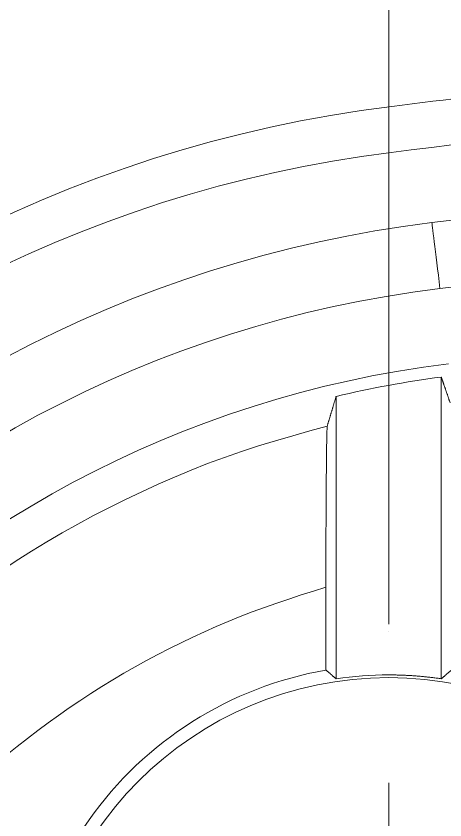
# Model space of a CAD drawing. Header units: inches. Extents: x 0 to 40, y 35.9 to 64.1.
# Drawn here: x 24.5539 to 24.8148, y 52.9109 to 53.4005 of the extents above; entities that cross this region are included whole.
import ezdxf

# ---------------------------------------------------------------- set-up
doc = ezdxf.new("R2010")
doc.units = ezdxf.units.IN
doc.header["$MEASUREMENT"] = 0
doc.linetypes.add('AI-Linetype-23', pattern=[0.421007, 0.194993, -0.075338, 0.075338, -0.075338])
doc.layers.add('2', color=7, linetype='Continuous')

# ---------------------------------------------------------------- blocks, each defined once
blk = doc.blocks.new('block 1934')
at = {"layer": '2', "color": 7, "lineweight": 18, "true_color": 0xffffff}
blk.add_lwpolyline([(24.7486, 52.9969), (24.7486, 53.16888)], dxfattribs=at)
blk = doc.blocks.new('block 1953')
at = {"layer": '2', "color": 7, "lineweight": 18, "true_color": 0xffffff}
blk.add_lwpolyline([(24.7424, 53.0527), (24.7424, 53.00219)], dxfattribs=at)
blk = doc.blocks.new('block 2002')
at = {"layer": '2', "color": 7, "lineweight": 18, "true_color": 0xffffff}
blk.add_lwpolyline([(24.81254, 53.18063), (24.81254, 52.9969)], dxfattribs=at)
blk = doc.blocks.new('block 2278')
at = {"layer": '2', "color": 7, "lineweight": 18, "true_color": 0xffffff}
blk.add_open_spline([(24.56518, 52.7822), (24.56518, 52.90116), (24.66161, 52.99759), (24.78057, 52.99759), (24.89953, 52.99759), (24.99596, 52.90116), (24.99596, 52.7822), (24.99596, 52.66325), (24.89953, 52.56682), (24.78057, 52.56682), (24.66161, 52.56682), (24.56518, 52.66325), (24.56518, 52.7822), (24.56518, 52.7822), (24.56518, 52.7822), (24.56518, 52.7822)], degree=3, knots=[0, 0, 0, 0, 1, 1, 1, 2, 2, 2, 3, 3, 3, 4, 4, 4, 5, 5, 5, 5], dxfattribs=at)
blk = doc.blocks.new('block 2294')
at = {"layer": '2', "color": 7, "lineweight": 18, "true_color": 0xffffff}
blk.add_open_spline([(24.7486, 52.9969), (24.75918, 52.99847), (24.76989, 52.99926), (24.78057, 52.99926)], degree=3, dxfattribs=at)
blk = doc.blocks.new('block 2315')
at = {"layer": '2', "color": 7, "lineweight": 18, "true_color": 0xffffff}
blk.add_open_spline([(24.98252, 53.36918), (24.91576, 53.36169), (24.84906, 53.3538), (24.78243, 53.34548)], degree=3, dxfattribs=at)
blk = doc.blocks.new('block 2318')
at = {"layer": '2', "color": 7, "lineweight": 18, "true_color": 0xffffff}
blk.add_open_spline([(25.17569, 53.36176), (25.04429, 53.34858), (24.91307, 53.3338), (24.78205, 53.31743)], degree=3, dxfattribs=at)
blk = doc.blocks.new('block 2327')
at = {"layer": '2', "color": 7, "lineweight": 18, "true_color": 0xffffff}
blk.add_open_spline([(24.58072, 52.68653), (24.63354, 52.57615), (24.76586, 52.52949), (24.87624, 52.58234), (24.98662, 52.63517), (25.03327, 52.76749), (24.98046, 52.87787), (24.97319, 52.893), (24.96426, 52.90728), (24.95379, 52.9204)], degree=3, knots=[0, 0, 0, 0, 1, 1, 1, 2, 2, 2, 3, 3, 3, 3], dxfattribs=at)
blk = doc.blocks.new('block 2332')
at = {"layer": '2', "color": 7, "lineweight": 18, "true_color": 0xffffff}
blk.add_open_spline([(24.242, 52.53824), (24.242, 52.86914), (24.48863, 53.14816), (24.81702, 53.18879)], degree=3, dxfattribs=at)
blk = doc.blocks.new('block 2359')
at = {"layer": '2', "color": 7, "lineweight": 18, "true_color": 0xffffff}
blk.add_open_spline([(24.80682, 53.27466), (24.86291, 53.28161), (24.919, 53.28825), (24.97515, 53.29459)], degree=3, dxfattribs=at)
blk = doc.blocks.new('block 2361')
at = {"layer": '2', "color": 7, "lineweight": 18, "true_color": 0xffffff}
blk.add_open_spline([(24.81178, 53.23458), (24.46011, 53.19128), (24.19594, 52.89257), (24.19594, 52.53824)], degree=3, dxfattribs=at)
blk = doc.blocks.new('block 2368')
at = {"layer": '2', "color": 7, "lineweight": 18, "true_color": 0xffffff}
blk.add_open_spline([(24.81254, 53.18063), (24.79104, 53.17777), (24.76972, 53.17386), (24.7486, 53.16888)], degree=3, dxfattribs=at)
blk = doc.blocks.new('block 2403')
at = {"layer": '2', "color": 7, "lineweight": 18, "true_color": 0xffffff}
blk.add_open_spline([(24.9797, 53.25446), (24.92368, 53.24814), (24.86773, 53.2415), (24.81178, 53.23458)], degree=3, dxfattribs=at)
blk = doc.blocks.new('block 2404')
at = {"layer": '2', "color": 7, "lineweight": 18, "true_color": 0xffffff}
blk.add_open_spline([(24.15553, 52.53824), (24.15553, 52.91295), (24.43493, 53.22886), (24.80682, 53.27466)], degree=3, dxfattribs=at)
blk = doc.blocks.new('block 2406')
at = {"layer": '2', "color": 7, "lineweight": 18, "true_color": 0xffffff}
blk.add_open_spline([(24.78205, 53.31743), (24.3981, 53.26953), (24.10998, 52.94316), (24.11005, 52.55626)], degree=3, dxfattribs=at)
blk = doc.blocks.new('block 2431')
at = {"layer": '2', "color": 7, "lineweight": 18, "true_color": 0xffffff}
blk.add_open_spline([(24.81178, 53.23458), (24.80906, 53.25671), (24.80686, 53.27466), (24.80682, 53.27466)], degree=3, dxfattribs=at)
blk = doc.blocks.new('block 2463')
at = {"layer": '2', "color": 7, "lineweight": 18, "true_color": 0xffffff}
blk.add_open_spline([(24.78243, 53.34548), (24.38239, 53.29561), (24.08225, 52.95573), (24.08225, 52.55261)], degree=3, dxfattribs=at)
blk = doc.blocks.new('block 2487')
at = {"layer": '2', "color": 7, "lineweight": 18, "true_color": 0xffffff}
blk.add_lwpolyline([(24.81254, 52.9969), (24.81192, 52.99699), (24.81127, 52.99708), (24.81065, 52.99718), (24.81003, 52.99725), (24.80937, 52.99735), (24.80875, 52.99742), (24.8081, 52.99751), (24.80748, 52.99759), (24.80682, 52.99766), (24.8062, 52.99775), (24.80555, 52.99782), (24.80493, 52.9979), (24.80427, 52.99797), (24.80365, 52.99804), (24.803, 52.99811), (24.80238, 52.99816), (24.80172, 52.99823), (24.8011, 52.99828), (24.80045, 52.99835), (24.7998, 52.9984), (24.79918, 52.99845), (24.79852, 52.99852), (24.7979, 52.99857), (24.79725, 52.99863), (24.79663, 52.99866), (24.79597, 52.99871), (24.79532, 52.99876), (24.7947, 52.9988), (24.79404, 52.99883), (24.79342, 52.99888), (24.79277, 52.99892), (24.79211, 52.99895), (24.79149, 52.99899), (24.79084, 52.99902), (24.79022, 52.99904), (24.78956, 52.99907), (24.78891, 52.99911), (24.78829, 52.99913), (24.78763, 52.99914), (24.78698, 52.99916), (24.78636, 52.99918), (24.78571, 52.99919), (24.78508, 52.99921), (24.78443, 52.99923), (24.78378, 52.99925), (24.78316, 52.99925), (24.7825, 52.99925), (24.78188, 52.99926), (24.78123, 52.99926), (24.78057, 52.99926)], dxfattribs=at)
blk = doc.blocks.new('block 2719')
at = {"layer": '2', "color": 7, "lineweight": 18, "true_color": 0xffffff}
blk.add_lwpolyline([(24.74319, 53.15083), (24.73268, 53.1479), (24.72221, 53.14494), (24.71174, 53.14187), (24.7013, 53.13869), (24.69093, 53.13531), (24.68066, 53.13171), (24.67043, 53.12792), (24.6603, 53.12391), (24.65021, 53.11972), (24.64022, 53.11535), (24.6303, 53.11082), (24.62044, 53.10613), (24.61069, 53.10127), (24.60101, 53.09626), (24.59144, 53.09107), (24.58193, 53.08572), (24.57252, 53.08021), (24.56322, 53.07452), (24.55399, 53.06868), (24.54489, 53.06269), (24.53587, 53.05654), (24.52698, 53.05023), (24.51819, 53.04376), (24.50951, 53.03714), (24.50097, 53.03039), (24.49253, 53.02346), (24.48422, 53.01642), (24.47603, 53.0092), (24.46796, 53.00186), (24.46001, 52.99437), (24.45219, 52.98674), (24.4445, 52.97899), (24.43692, 52.9711), (24.42952, 52.96311), (24.42221, 52.95498), (24.41505, 52.94671), (24.40802, 52.93834), (24.40116, 52.92986), (24.39441, 52.92125), (24.38787, 52.91252), (24.38146, 52.90368), (24.37526, 52.8947), (24.36923, 52.88563), (24.36337, 52.87641), (24.35772, 52.86709), (24.35224, 52.85767), (24.34687, 52.84818), (24.3416, 52.83862), (24.3364, 52.82902), (24.33123, 52.81941)], dxfattribs=at)
blk = doc.blocks.new('block 2745')
at = {"layer": '2', "color": 7, "lineweight": 18, "true_color": 0xffffff}
blk.add_lwpolyline([(24.7424, 53.0527), (24.73489, 53.05032), (24.72738, 53.04792), (24.71987, 53.04548), (24.71243, 53.04296), (24.70499, 53.04038), (24.69758, 53.03768), (24.69024, 53.03483), (24.68294, 53.03187), (24.67567, 53.02879), (24.66847, 53.02558), (24.66134, 53.02226), (24.65424, 53.01885), (24.64718, 53.01532), (24.64018, 53.0117), (24.63323, 53.00796), (24.62633, 53.00415), (24.61951, 53.00023), (24.61273, 52.99621), (24.60601, 52.9921), (24.59936, 52.98788), (24.59275, 52.98355), (24.58623, 52.97913), (24.57976, 52.97461), (24.57338, 52.97001), (24.56704, 52.96531), (24.56077, 52.96054), (24.55457, 52.95567), (24.54848, 52.95069), (24.54241, 52.94564), (24.53645, 52.94049), (24.53056, 52.93525), (24.52474, 52.92993), (24.51902, 52.92452), (24.51337, 52.91901), (24.50782, 52.91343), (24.50235, 52.90774), (24.49694, 52.90199), (24.49163, 52.89617), (24.48643, 52.89024), (24.4813, 52.88425), (24.47627, 52.87818), (24.47134, 52.87202), (24.46652, 52.86577), (24.46183, 52.85944), (24.45725, 52.85304), (24.45277, 52.84656), (24.44836, 52.84001), (24.44399, 52.83345), (24.43968, 52.82685), (24.43537, 52.82024)], dxfattribs=at)
blk = doc.blocks.new('block 2750')
at = {"layer": '2', "color": 7, "lineweight": 18, "true_color": 0xffffff}
blk.add_open_spline([(24.7486, 52.9969), (24.7485, 52.99701), (24.74836, 52.99711), (24.74836, 52.99711), (24.74822, 52.99721), (24.74812, 52.99732), (24.74812, 52.99732), (24.74798, 52.99742), (24.74788, 52.99752), (24.74788, 52.99752), (24.74774, 52.99763), (24.7476, 52.99773), (24.7476, 52.99773), (24.7475, 52.99785), (24.74736, 52.99795), (24.74736, 52.99795), (24.74726, 52.99806), (24.74712, 52.99816), (24.74712, 52.99816), (24.74698, 52.99826), (24.74688, 52.99838), (24.74688, 52.99838), (24.74674, 52.99849), (24.7466, 52.99859), (24.7466, 52.99859), (24.7465, 52.99869), (24.74636, 52.9988), (24.74636, 52.9988), (24.74626, 52.9989), (24.74612, 52.999), (24.74612, 52.999), (24.74598, 52.99911), (24.74588, 52.99923), (24.74588, 52.99923), (24.74574, 52.99933), (24.74564, 52.99944), (24.74564, 52.99944), (24.7455, 52.99954), (24.74536, 52.99964), (24.74536, 52.99964), (24.74526, 52.99976), (24.74512, 52.99987), (24.74512, 52.99987), (24.74502, 52.99997), (24.74488, 53.00007), (24.74488, 53.00007), (24.74474, 53.00018), (24.74464, 53.00028), (24.74464, 53.00028), (24.7445, 53.00038), (24.7444, 53.00049), (24.7444, 53.00049), (24.74426, 53.00059), (24.74412, 53.00071), (24.74412, 53.00071), (24.74402, 53.00081), (24.74388, 53.00092), (24.74388, 53.00092), (24.74378, 53.00102), (24.74364, 53.00112), (24.74364, 53.00112), (24.7435, 53.00124), (24.7434, 53.00135), (24.7434, 53.00135), (24.74326, 53.00145), (24.74312, 53.00155), (24.74312, 53.00155), (24.74302, 53.00166), (24.74288, 53.00176), (24.74288, 53.00176), (24.74278, 53.00186), (24.74264, 53.00197), (24.74264, 53.00197), (24.7425, 53.00209), (24.7424, 53.00219), (24.7424, 53.00219)], degree=3, knots=[0, 0, 0, 0, 1, 1, 1, 2, 2, 2, 3, 3, 3, 4, 4, 4, 5, 5, 5, 6, 6, 6, 7, 7, 7, 8, 8, 8, 9, 9, 9, 10, 10, 10, 11, 11, 11, 12, 12, 12, 13, 13, 13, 14, 14, 14, 15, 15, 15, 16, 16, 16, 17, 17, 17, 18, 18, 18, 19, 19, 19, 20, 20, 20, 21, 21, 21, 22, 22, 22, 23, 23, 23, 24, 24, 24, 25, 25, 25, 25], dxfattribs=at)
blk = doc.blocks.new('block 2751')
at = {"layer": '2', "color": 7, "lineweight": 18, "true_color": 0xffffff}
blk.add_open_spline([(24.81254, 52.9969), (24.81268, 52.99701), (24.81282, 52.99711), (24.81282, 52.99711), (24.81292, 52.99721), (24.81306, 52.99732), (24.81306, 52.99732), (24.81316, 52.99742), (24.8133, 52.99752), (24.8133, 52.99752), (24.8134, 52.99764), (24.81354, 52.99775), (24.81354, 52.99775), (24.81368, 52.99785), (24.81378, 52.99795), (24.81378, 52.99795), (24.81392, 52.99807), (24.81402, 52.99818), (24.81402, 52.99818), (24.81416, 52.99828), (24.8143, 52.99838), (24.8143, 52.99838), (24.8144, 52.99849), (24.81454, 52.99859), (24.81454, 52.99859), (24.81468, 52.99869), (24.81478, 52.99881), (24.81478, 52.99881), (24.81492, 52.99892), (24.81502, 52.99902), (24.81502, 52.99902), (24.81516, 52.99913), (24.8153, 52.99925), (24.8153, 52.99925), (24.8154, 52.99935), (24.81554, 52.99945), (24.81554, 52.99945), (24.81564, 52.99956), (24.81578, 52.99966), (24.81578, 52.99966), (24.81592, 52.99976), (24.81602, 52.99987), (24.81602, 52.99987), (24.81616, 52.99999), (24.8163, 53.00009), (24.8163, 53.00009), (24.8164, 53.00019), (24.81654, 53.0003), (24.81654, 53.0003), (24.81668, 53.00042), (24.81678, 53.00052), (24.81678, 53.00052), (24.81692, 53.00062), (24.81702, 53.00073), (24.81702, 53.00073), (24.81716, 53.00083), (24.8173, 53.00093), (24.8173, 53.00093), (24.81743, 53.00104), (24.81754, 53.00116), (24.81754, 53.00116), (24.81768, 53.00126), (24.81778, 53.00136), (24.81778, 53.00136), (24.81792, 53.00147), (24.81805, 53.00159), (24.81805, 53.00159), (24.81816, 53.00169), (24.8183, 53.00179), (24.8183, 53.00179), (24.81843, 53.0019), (24.81854, 53.002), (24.81854, 53.002), (24.81867, 53.00211), (24.81881, 53.00221), (24.81881, 53.00221)], degree=3, knots=[0, 0, 0, 0, 1, 1, 1, 2, 2, 2, 3, 3, 3, 4, 4, 4, 5, 5, 5, 6, 6, 6, 7, 7, 7, 8, 8, 8, 9, 9, 9, 10, 10, 10, 11, 11, 11, 12, 12, 12, 13, 13, 13, 14, 14, 14, 15, 15, 15, 16, 16, 16, 17, 17, 17, 18, 18, 18, 19, 19, 19, 20, 20, 20, 21, 21, 21, 22, 22, 22, 23, 23, 23, 24, 24, 24, 25, 25, 25, 25], dxfattribs=at)
blk = doc.blocks.new('block 2752')
at = {"layer": '2', "color": 7, "lineweight": 18, "true_color": 0xffffff}
blk.add_lwpolyline([(24.7424, 53.00219), (24.73696, 53.00117), (24.73158, 53.00004), (24.72624, 52.99875), (24.72094, 52.99735), (24.71567, 52.9958), (24.71043, 52.99415), (24.70526, 52.99236), (24.70013, 52.99044), (24.69506, 52.98841), (24.69003, 52.98626), (24.68507, 52.98398), (24.68018, 52.98157), (24.67536, 52.97906), (24.67057, 52.97644), (24.66585, 52.97368), (24.66123, 52.97082), (24.65665, 52.96786), (24.65214, 52.96478), (24.64773, 52.96159), (24.64339, 52.95828), (24.63912, 52.95487), (24.63495, 52.95136), (24.63085, 52.94774), (24.62682, 52.94402), (24.62292, 52.94021), (24.61907, 52.93629), (24.61535, 52.93227), (24.61173, 52.92817), (24.60821, 52.92399), (24.60477, 52.91972), (24.60146, 52.91536), (24.59826, 52.91091), (24.59516, 52.9064), (24.59219, 52.90182), (24.5893, 52.89715), (24.58654, 52.89241), (24.58389, 52.88761), (24.58138, 52.88275), (24.57896, 52.87782), (24.57666, 52.87285), (24.57449, 52.8678), (24.57245, 52.8627), (24.57052, 52.85755), (24.56873, 52.85235), (24.56704, 52.84711), (24.56553, 52.84184), (24.56412, 52.8365), (24.56284, 52.83114), (24.56167, 52.82573), (24.56067, 52.82031)], dxfattribs=at)
blk = doc.blocks.new('block 2755')
at = {"layer": '2', "color": 7, "lineweight": 18, "true_color": 0xffffff}
blk.add_open_spline([(24.74319, 53.15083), (24.74316, 53.15071), (24.74316, 53.15047), (24.74316, 53.15047), (24.74316, 53.15047), (24.74312, 53.15014), (24.74312, 53.15014), (24.74312, 53.15014), (24.74309, 53.14973), (24.74309, 53.14973), (24.74309, 53.14973), (24.74305, 53.14921), (24.74305, 53.14921), (24.74305, 53.14921), (24.74305, 53.14861), (24.74305, 53.14861), (24.74305, 53.14861), (24.74302, 53.1479), (24.74302, 53.1479), (24.74302, 53.1479), (24.74299, 53.14711), (24.74299, 53.14711), (24.74299, 53.14711), (24.74295, 53.14623), (24.74295, 53.14623), (24.74295, 53.14623), (24.74295, 53.14525), (24.74295, 53.14525), (24.74295, 53.14525), (24.74292, 53.1442), (24.74292, 53.1442), (24.74292, 53.1442), (24.74288, 53.14304), (24.74288, 53.14304), (24.74288, 53.14304), (24.74288, 53.1418), (24.74288, 53.1418), (24.74288, 53.1418), (24.74285, 53.14048), (24.74285, 53.14048), (24.74285, 53.14048), (24.74281, 53.13906), (24.74281, 53.13906), (24.74281, 53.13906), (24.74281, 53.13757), (24.74281, 53.13757), (24.74281, 53.13757), (24.74278, 53.13598), (24.74278, 53.13598), (24.74278, 53.13598), (24.74274, 53.13433), (24.74274, 53.13433), (24.74274, 53.13433), (24.74274, 53.13261), (24.74274, 53.13261), (24.74274, 53.13261), (24.74271, 53.1308), (24.74271, 53.1308), (24.74271, 53.1308), (24.74271, 53.12892), (24.74271, 53.12892), (24.74271, 53.12892), (24.74268, 53.12699), (24.74268, 53.12699), (24.74268, 53.12699), (24.74268, 53.12496), (24.74268, 53.12496), (24.74268, 53.12496), (24.74264, 53.12287), (24.74264, 53.12287), (24.74264, 53.12287), (24.74261, 53.12072), (24.74261, 53.12072), (24.74261, 53.12072), (24.74261, 53.11848), (24.74261, 53.11848), (24.74261, 53.11848), (24.74257, 53.11621), (24.74257, 53.11621), (24.74257, 53.11621), (24.74257, 53.11386), (24.74257, 53.11386), (24.74257, 53.11386), (24.74254, 53.11147), (24.74254, 53.11147), (24.74254, 53.11147), (24.74254, 53.10902), (24.74254, 53.10902), (24.74254, 53.10902), (24.74254, 53.10653), (24.74254, 53.10653), (24.74254, 53.10653), (24.7425, 53.10399), (24.7425, 53.10399), (24.7425, 53.10399), (24.7425, 53.10141), (24.7425, 53.10141), (24.7425, 53.10141), (24.7425, 53.09877), (24.7425, 53.09877), (24.7425, 53.09877), (24.74247, 53.0961), (24.74247, 53.0961), (24.74247, 53.0961), (24.74247, 53.09338), (24.74247, 53.09338), (24.74247, 53.09338), (24.74247, 53.09063), (24.74247, 53.09063), (24.74247, 53.09063), (24.74243, 53.08784), (24.74243, 53.08784), (24.74243, 53.08784), (24.74243, 53.08503), (24.74243, 53.08503), (24.74243, 53.08503), (24.74243, 53.08217), (24.74243, 53.08217), (24.74243, 53.08217), (24.74243, 53.07931), (24.74243, 53.07931), (24.74243, 53.07931), (24.7424, 53.07643), (24.7424, 53.07643), (24.7424, 53.07643), (24.7424, 53.07352), (24.7424, 53.07352), (24.7424, 53.07352), (24.7424, 53.07058), (24.7424, 53.07058), (24.7424, 53.07058), (24.7424, 53.06763), (24.7424, 53.06763), (24.7424, 53.06763), (24.7424, 53.06465), (24.7424, 53.06465), (24.7424, 53.06465), (24.7424, 53.06167), (24.7424, 53.06167), (24.7424, 53.06167), (24.7424, 53.05867), (24.7424, 53.05867), (24.7424, 53.05867), (24.7424, 53.05569), (24.7424, 53.05569), (24.7424, 53.05569), (24.7424, 53.0527), (24.7424, 53.0527)], degree=3, knots=[0, 0, 0, 0, 1, 1, 1, 2, 2, 2, 3, 3, 3, 4, 4, 4, 5, 5, 5, 6, 6, 6, 7, 7, 7, 8, 8, 8, 9, 9, 9, 10, 10, 10, 11, 11, 11, 12, 12, 12, 13, 13, 13, 14, 14, 14, 15, 15, 15, 16, 16, 16, 17, 17, 17, 18, 18, 18, 19, 19, 19, 20, 20, 20, 21, 21, 21, 22, 22, 22, 23, 23, 23, 24, 24, 24, 25, 25, 25, 26, 26, 26, 27, 27, 27, 28, 28, 28, 29, 29, 29, 30, 30, 30, 31, 31, 31, 32, 32, 32, 33, 33, 33, 34, 34, 34, 35, 35, 35, 36, 36, 36, 37, 37, 37, 38, 38, 38, 39, 39, 39, 40, 40, 40, 41, 41, 41, 42, 42, 42, 43, 43, 43, 44, 44, 44, 45, 45, 45, 46, 46, 46, 47, 47, 47, 48, 48, 48, 49, 49, 49, 49], dxfattribs=at)
blk = doc.blocks.new('block 2756')
at = {"layer": '2', "color": 7, "lineweight": 18, "true_color": 0xffffff}
blk.add_lwpolyline([(24.7486, 53.16888), (24.7485, 53.1685), (24.74839, 53.16814), (24.74829, 53.16778), (24.74819, 53.16742), (24.74805, 53.16706), (24.74795, 53.16669), (24.74784, 53.16633), (24.74774, 53.16595), (24.74764, 53.16561), (24.7475, 53.16523), (24.7474, 53.16487), (24.74729, 53.16451), (24.74719, 53.16415), (24.74709, 53.16378), (24.74698, 53.16342), (24.74688, 53.16306), (24.74674, 53.1627), (24.74664, 53.16234), (24.74653, 53.16197), (24.74643, 53.16161), (24.74633, 53.16125), (24.74622, 53.16089), (24.74609, 53.16053), (24.74598, 53.16017), (24.74588, 53.1598), (24.74578, 53.15944), (24.74567, 53.1591), (24.74557, 53.15872), (24.74547, 53.15837), (24.74533, 53.15801), (24.74523, 53.15765), (24.74512, 53.15729), (24.74502, 53.15693), (24.74492, 53.15657), (24.74481, 53.1562), (24.74471, 53.15586), (24.74461, 53.15548), (24.74447, 53.15514), (24.74436, 53.15477), (24.74426, 53.15441), (24.74416, 53.15405), (24.74405, 53.15369), (24.74395, 53.15334), (24.74385, 53.15298), (24.74374, 53.15262), (24.74364, 53.15228), (24.7435, 53.15191), (24.7434, 53.15155), (24.7433, 53.15119), (24.74319, 53.15083)], dxfattribs=at)
blk = doc.blocks.new('block 2766')
at = {"layer": '2', "color": 7, "lineweight": 18, "true_color": 0xffffff}
blk.add_lwpolyline([(24.81799, 53.16487), (24.81788, 53.16518), (24.81778, 53.16551), (24.81768, 53.16582), (24.81757, 53.16613), (24.81743, 53.16644), (24.81733, 53.16676), (24.81723, 53.16707), (24.81712, 53.16738), (24.81702, 53.16771), (24.81692, 53.16802), (24.81681, 53.16833), (24.81668, 53.16864), (24.81657, 53.16897), (24.81647, 53.16928), (24.81637, 53.16961), (24.81626, 53.16992), (24.81613, 53.17023), (24.81602, 53.17054), (24.81592, 53.17085), (24.81582, 53.17117), (24.81571, 53.17148), (24.81561, 53.17181), (24.81551, 53.17212), (24.81537, 53.17243), (24.81526, 53.17274), (24.81516, 53.17307), (24.81506, 53.17338), (24.81495, 53.17369), (24.81485, 53.17402), (24.81475, 53.17433), (24.81461, 53.17464), (24.81451, 53.17495), (24.8144, 53.17527), (24.8143, 53.17558), (24.8142, 53.17589), (24.81406, 53.17622), (24.81395, 53.17653), (24.81385, 53.17684), (24.81375, 53.17715), (24.81364, 53.17748), (24.81354, 53.17779), (24.81344, 53.1781), (24.8133, 53.17843), (24.8132, 53.17874), (24.81309, 53.17905), (24.81299, 53.17936), (24.81289, 53.17968), (24.81278, 53.17999), (24.81265, 53.1803), (24.81254, 53.18063)], dxfattribs=at)
blk = doc.blocks.new('block 3308')
at = {"layer": '2', "color": 1, "linetype": 'AI-Linetype-23', "lineweight": 18, "true_color": 0xff0000}
blk.add_lwpolyline([(24.78057, 52.53846), (24.78057, 53.02595)], dxfattribs=at)
blk = doc.blocks.new('block 3525')
at = {"color": 5, "lineweight": 18, "true_color": 0x0000ff}
blk.add_lwpolyline([(24.78057, 53.03015), (24.78057, 54.34654)], dxfattribs=at)
blk = doc.blocks.new('block 3532')
at = {"lineweight": 0}
blk.add_lwpolyline([(24.78057, 53.02595), (24.78057, 53.02595)], dxfattribs=at)
blk = doc.blocks.new('block 3524')
for name in ['block 3525', 'block 3532']:
    blk.add_blockref(name, (0, 0))

msp = doc.modelspace()

# ---------------------------------------------------------------- block references
msp.add_blockref('block 3524', (0, 0))
at = {"layer": '2'}
for name in ['block 2315', 'block 2318', 'block 2463', 'block 2406', 'block 2359', 'block 2404', 'block 2431', 'block 2403', 'block 2361', 'block 2332', 'block 2368', 'block 2002', 'block 2766', 'block 2756', 'block 1934', 'block 2719', 'block 2755', 'block 2745', 'block 1953', 'block 3308', 'block 2752', 'block 2750', 'block 2751', 'block 2278', 'block 2294', 'block 2487', 'block 2327']:
    msp.add_blockref(name, (0, 0), dxfattribs=at)

doc.saveas('drawing.dxf')
